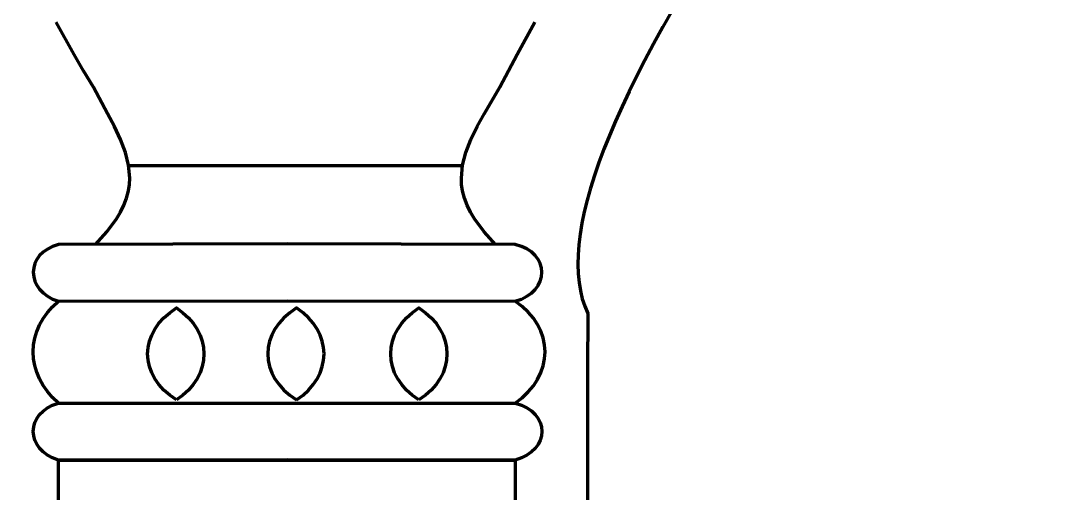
# Model space of a CAD drawing. Header units: millimetres. Extents: x -607 to 1451, y -798 to 283.
# Drawn here: x 371.5 to 386.65, y -662.23 to -655.25 of the extents above; entities that cross this region are included whole.
import ezdxf

# ---------------------------------------------------------------- set-up
doc = ezdxf.new("R2010")
doc.units = ezdxf.units.MM
doc.header["$MEASUREMENT"] = 0
doc.layers.add('layer 1', color=7, linetype='Continuous')

msp = doc.modelspace()

# ---------------------------------------------------------------- linework, layer by layer
at = {"layer": 'layer 1', "color": 242, "lineweight": 100}
msp.add_open_spline([(351.9483, -627.5361), (352.855, -627.7111), (354.0205, -628.4285), (355.4453, -629.6881), (355.4453, -629.6881), (358.411, -629.7307), (360.8318, -630.8068), (362.708, -632.9161), (362.708, -632.9161), (363.9033, -631.6333), (366.6291, -632.261), (370.8855, -634.7991), (370.8855, -634.7991), (373.2627, -634.0767), (375.6297, -635.1888), (377.9869, -638.1346), (377.9869, -638.1346), (379.2325, -637.4193), (380.5593, -637.1325), (381.968, -637.2738), (381.968, -637.2738), (383.305, -637.0509), (384.5959, -637.6786), (385.8415, -639.1567), (385.8415, -639.1567), (386.6541, -640.6716), (386.2237, -642.0527), (384.5504, -643.2993), (384.5504, -643.2993), (382.3628, -647.9976), (381.2686, -650.3469), (381.2686, -650.3469), (381.2686, -650.3469), (380.4079, -650.311), (379.9774, -650.2931), (379.9774, -650.2931), (379.9774, -650.2931), (379.9416, -652.1938), (379.9236, -653.1443), (379.9236, -653.1443), (379.9236, -653.1443), (381.5377, -653.1443), (382.3446, -653.1443), (382.3446, -653.1443), (382.3446, -653.1443), (380.1895, -656.34), (379.3645, -658.4829), (379.87, -659.5733), (379.87, -659.5733), (379.8341, -677.524), (379.8162, -686.4993), (379.8162, -686.4993), (379.8162, -686.4993), (380.8475, -688.1898), (380.8565, -689.7948), (379.8431, -691.3142), (379.8431, -691.3142), (379.3993, -692.269), (379.8745, -693.3898), (381.2688, -694.6767), (381.2688, -694.6767), (380.426, -696.6808), (380.4078, -698.7073), (381.215, -700.7559), (381.215, -700.7559), (380.7611, -705.5632), (378.6986, -708.827), (375.0281, -710.5473), (375.0281, -710.5473), (372.2888, -709.6156), (370.4417, -707.0513), (369.4868, -702.854), (369.4868, -702.854), (357.6152, -702.7464), (351.6793, -702.6928), (351.6793, -702.6928)], degree=3, knots=[0, 0, 0, 0, 0.05, 0.05, 0.05, 0.05, 0.1, 0.1, 0.1, 0.1, 0.15, 0.15, 0.15, 0.15, 0.2, 0.2, 0.2, 0.2, 0.25, 0.25, 0.25, 0.25, 0.3, 0.3, 0.3, 0.3, 0.35, 0.35, 0.35, 0.35, 0.4, 0.4, 0.4, 0.4, 0.45, 0.45, 0.45, 0.45, 0.5, 0.5, 0.5, 0.5, 0.55, 0.55, 0.55, 0.55, 0.6, 0.6, 0.6, 0.6, 0.65, 0.65, 0.65, 0.65, 0.7, 0.7, 0.7, 0.7, 0.75, 0.75, 0.75, 0.75, 0.8, 0.8, 0.8, 0.8, 0.85, 0.85, 0.85, 0.85, 0.9, 0.9, 0.9, 0.9, 1, 1, 1, 1], dxfattribs=at)
at = {"layer": 'layer 1', "lineweight": 100}
for points, knots in [([(372.6093, -658.5547), (372.6093, -658.5547), (372.7775, -658.3708), (372.7775, -658.3708), (372.7775, -658.3708), (372.7775, -658.3708), (372.9203, -658.1764), (372.9203, -658.1764), (372.9203, -658.1764), (372.9203, -658.1764), (372.9792, -658.0759), (372.9792, -658.0759), (372.9792, -658.0759), (372.9792, -658.0759), (373.0284, -657.9737), (373.0284, -657.9737), (373.0284, -657.9737), (373.0284, -657.9737), (373.0667, -657.87), (373.0667, -657.87), (373.0667, -657.87), (373.0667, -657.87), (373.0929, -657.7651), (373.0929, -657.7651), (373.0929, -657.7651), (373.0929, -657.7651), (373.1084, -657.671), (373.1084, -657.671), (373.1084, -657.671), (373.1084, -657.671), (373.1137, -657.5765), (373.1137, -657.5765), (373.1137, -657.5765), (373.1137, -657.5765), (373.097, -657.3867), (373.097, -657.3867), (373.097, -657.3867), (373.097, -657.3867), (373.0494, -657.1957), (373.0494, -657.1957), (373.0494, -657.1957), (373.0494, -657.1957), (372.9774, -657.004), (372.9774, -657.004), (372.9774, -657.004), (372.9774, -657.004), (372.8877, -656.8118), (372.8877, -656.8118), (372.8877, -656.8118), (372.8877, -656.8118), (372.7866, -656.6193), (372.7866, -656.6193), (372.7866, -656.6193), (372.7866, -656.6193), (372.577, -656.235), (372.577, -656.235), (372.577, -656.235), (372.577, -656.235), (372.431, -655.9939), (372.431, -655.9939), (372.431, -655.9939), (372.431, -655.9939), (372.2958, -655.7524), (372.2958, -655.7524), (372.2958, -655.7524), (372.2958, -655.7524), (372.029, -655.2725), (372.029, -655.2725)], [0, 0, 0, 0, 0.0555556, 0.0555556, 0.0555556, 0.0555556, 0.1111111, 0.1111111, 0.1111111, 0.1111111, 0.1666667, 0.1666667, 0.1666667, 0.1666667, 0.2222222, 0.2222222, 0.2222222, 0.2222222, 0.2777778, 0.2777778, 0.2777778, 0.2777778, 0.3333333, 0.3333333, 0.3333333, 0.3333333, 0.3888889, 0.3888889, 0.3888889, 0.3888889, 0.4444444, 0.4444444, 0.4444444, 0.4444444, 0.5, 0.5, 0.5, 0.5, 0.5555556, 0.5555556, 0.5555556, 0.5555556, 0.6111111, 0.6111111, 0.6111111, 0.6111111, 0.6666667, 0.6666667, 0.6666667, 0.6666667, 0.7222222, 0.7222222, 0.7222222, 0.7222222, 0.7777778, 0.7777778, 0.7777778, 0.7777778, 0.8333333, 0.8333333, 0.8333333, 0.8333333, 0.8888889, 0.8888889, 0.8888889, 0.8888889, 1, 1, 1, 1]), ([(378.5091, -658.5547), (378.5091, -658.5547), (378.3433, -658.3708), (378.3433, -658.3708), (378.3433, -658.3708), (378.3433, -658.3708), (378.2013, -658.1764), (378.2013, -658.1764), (378.2013, -658.1764), (378.2013, -658.1764), (378.1421, -658.0759), (378.1421, -658.0759), (378.1421, -658.0759), (378.1421, -658.0759), (378.0923, -657.9737), (378.0923, -657.9737), (378.0923, -657.9737), (378.0923, -657.9737), (378.0531, -657.87), (378.0531, -657.87), (378.0531, -657.87), (378.0531, -657.87), (378.0254, -657.7651), (378.0254, -657.7651), (378.0254, -657.7651), (378.0254, -657.7651), (378.0108, -657.671), (378.0108, -657.671), (378.0108, -657.671), (378.0108, -657.671), (378.0061, -657.5765), (378.0061, -657.5765), (378.0061, -657.5765), (378.0061, -657.5765), (378.0244, -657.3867), (378.0244, -657.3867), (378.0244, -657.3867), (378.0244, -657.3867), (378.0737, -657.1957), (378.0737, -657.1957), (378.0737, -657.1957), (378.0737, -657.1957), (378.1482, -657.004), (378.1482, -657.004), (378.1482, -657.004), (378.1482, -657.004), (378.2416, -656.8118), (378.2416, -656.8118), (378.2416, -656.8118), (378.2416, -656.8118), (378.3477, -656.6193), (378.3477, -656.6193), (378.3477, -656.6193), (378.3477, -656.6193), (378.5735, -656.235), (378.5735, -656.235), (378.5735, -656.235), (378.5735, -656.235), (378.8299, -655.7524), (378.8299, -655.7524), (378.8299, -655.7524), (378.8299, -655.7524), (379.0894, -655.2725), (379.0894, -655.2725)], [0, 0, 0, 0, 0.0588235, 0.0588235, 0.0588235, 0.0588235, 0.1176471, 0.1176471, 0.1176471, 0.1176471, 0.1764706, 0.1764706, 0.1764706, 0.1764706, 0.2352941, 0.2352941, 0.2352941, 0.2352941, 0.2941176, 0.2941176, 0.2941176, 0.2941176, 0.3529412, 0.3529412, 0.3529412, 0.3529412, 0.4117647, 0.4117647, 0.4117647, 0.4117647, 0.4705882, 0.4705882, 0.4705882, 0.4705882, 0.5294118, 0.5294118, 0.5294118, 0.5294118, 0.5882353, 0.5882353, 0.5882353, 0.5882353, 0.6470588, 0.6470588, 0.6470588, 0.6470588, 0.7058824, 0.7058824, 0.7058824, 0.7058824, 0.7647059, 0.7647059, 0.7647059, 0.7647059, 0.8235294, 0.8235294, 0.8235294, 0.8235294, 0.8823529, 0.8823529, 0.8823529, 0.8823529, 1, 1, 1, 1]), ([(378.0256, -657.3948), (378.0256, -657.3948), (375.5753, -657.3949), (375.5753, -657.3949), (375.5753, -657.3949), (375.5753, -657.3949), (373.0929, -657.3949), (373.0929, -657.3949)], [0, 0, 0, 0, 0.3333333, 0.3333333, 0.3333333, 0.3333333, 1, 1, 1, 1]), ([(372.0612, -659.3938), (372.0612, -659.3938), (375.4373, -659.385), (375.4373, -659.385), (375.4373, -659.385), (375.4373, -659.385), (378.7992, -659.3939), (378.7992, -659.3939), (378.7992, -659.3939), (378.7992, -659.3939), (378.8918, -659.3614), (378.8918, -659.3614), (378.8918, -659.3614), (378.8918, -659.3614), (378.972, -659.3205), (378.972, -659.3205), (378.972, -659.3205), (378.972, -659.3205), (379.0399, -659.2723), (379.0399, -659.2723), (379.0399, -659.2723), (379.0399, -659.2723), (379.0953, -659.2181), (379.0953, -659.2181), (379.0953, -659.2181), (379.0953, -659.2181), (379.1386, -659.1591), (379.1386, -659.1591), (379.1386, -659.1591), (379.1386, -659.1591), (379.1694, -659.0966), (379.1694, -659.0966), (379.1694, -659.0966), (379.1694, -659.0966), (379.1879, -659.0319), (379.1879, -659.0319), (379.1879, -659.0319), (379.1879, -659.0319), (379.1941, -658.9661), (379.1941, -658.9661), (379.1941, -658.9661), (379.1941, -658.9661), (379.1879, -658.9006), (379.1879, -658.9006), (379.1879, -658.9006), (379.1879, -658.9006), (379.1694, -658.8366), (379.1694, -658.8366), (379.1694, -658.8366), (379.1694, -658.8366), (379.1386, -658.7754), (379.1386, -658.7754), (379.1386, -658.7754), (379.1386, -658.7754), (379.0953, -658.7182), (379.0953, -658.7182), (379.0953, -658.7182), (379.0953, -658.7182), (379.0399, -658.6663), (379.0399, -658.6663), (379.0399, -658.6663), (379.0399, -658.6663), (378.972, -658.6209), (378.972, -658.6209), (378.972, -658.6209), (378.972, -658.6209), (378.8918, -658.5833), (378.8918, -658.5833), (378.8918, -658.5833), (378.8918, -658.5833), (378.7992, -658.5547), (378.7992, -658.5547), (378.7992, -658.5547), (378.7992, -658.5547), (375.4373, -658.5471), (375.4373, -658.5471), (375.4373, -658.5471), (375.4373, -658.5471), (372.0612, -658.5547), (372.0612, -658.5547), (372.0612, -658.5547), (372.0612, -658.5547), (371.9744, -658.5844), (371.9744, -658.5844), (371.9744, -658.5844), (371.9744, -658.5844), (371.8991, -658.6226), (371.8991, -658.6226), (371.8991, -658.6226), (371.8991, -658.6226), (371.8354, -658.6684), (371.8354, -658.6684), (371.8354, -658.6684), (371.8354, -658.6684), (371.7832, -658.7202), (371.7832, -658.7202), (371.7832, -658.7202), (371.7832, -658.7202), (371.7428, -658.7771), (371.7428, -658.7771), (371.7428, -658.7771), (371.7428, -658.7771), (371.7137, -658.8379), (371.7137, -658.8379), (371.7137, -658.8379), (371.7137, -658.8379), (371.6964, -658.9013), (371.6964, -658.9013), (371.6964, -658.9013), (371.6964, -658.9013), (371.6906, -658.9661), (371.6906, -658.9661), (371.6906, -658.9661), (371.6906, -658.9661), (371.6964, -659.0312), (371.6964, -659.0312), (371.6964, -659.0312), (371.6964, -659.0312), (371.7137, -659.0953), (371.7137, -659.0953), (371.7137, -659.0953), (371.7137, -659.0953), (371.7428, -659.1574), (371.7428, -659.1574), (371.7428, -659.1574), (371.7428, -659.1574), (371.7832, -659.2161), (371.7832, -659.2161), (371.7832, -659.2161), (371.7832, -659.2161), (371.8354, -659.2703), (371.8354, -659.2703), (371.8354, -659.2703), (371.8354, -659.2703), (371.8991, -659.3187), (371.8991, -659.3187), (371.8991, -659.3187), (371.8991, -659.3187), (371.9744, -659.3604), (371.9744, -659.3604), (371.9744, -659.3604), (371.9744, -659.3604), (372.0612, -659.3939), (372.0612, -659.3939)], [0, 0, 0, 0, 0.027027, 0.027027, 0.027027, 0.027027, 0.0540541, 0.0540541, 0.0540541, 0.0540541, 0.0810811, 0.0810811, 0.0810811, 0.0810811, 0.1081081, 0.1081081, 0.1081081, 0.1081081, 0.1351351, 0.1351351, 0.1351351, 0.1351351, 0.1621622, 0.1621622, 0.1621622, 0.1621622, 0.1891892, 0.1891892, 0.1891892, 0.1891892, 0.2162162, 0.2162162, 0.2162162, 0.2162162, 0.2432432, 0.2432432, 0.2432432, 0.2432432, 0.2702703, 0.2702703, 0.2702703, 0.2702703, 0.2972973, 0.2972973, 0.2972973, 0.2972973, 0.3243243, 0.3243243, 0.3243243, 0.3243243, 0.3513514, 0.3513514, 0.3513514, 0.3513514, 0.3783784, 0.3783784, 0.3783784, 0.3783784, 0.4054054, 0.4054054, 0.4054054, 0.4054054, 0.4324324, 0.4324324, 0.4324324, 0.4324324, 0.4594595, 0.4594595, 0.4594595, 0.4594595, 0.4864865, 0.4864865, 0.4864865, 0.4864865, 0.5135135, 0.5135135, 0.5135135, 0.5135135, 0.5405405, 0.5405405, 0.5405405, 0.5405405, 0.5675676, 0.5675676, 0.5675676, 0.5675676, 0.5945946, 0.5945946, 0.5945946, 0.5945946, 0.6216216, 0.6216216, 0.6216216, 0.6216216, 0.6486486, 0.6486486, 0.6486486, 0.6486486, 0.6756757, 0.6756757, 0.6756757, 0.6756757, 0.7027027, 0.7027027, 0.7027027, 0.7027027, 0.7297297, 0.7297297, 0.7297297, 0.7297297, 0.7567568, 0.7567568, 0.7567568, 0.7567568, 0.7837838, 0.7837838, 0.7837838, 0.7837838, 0.8108108, 0.8108108, 0.8108108, 0.8108108, 0.8378378, 0.8378378, 0.8378378, 0.8378378, 0.8648649, 0.8648649, 0.8648649, 0.8648649, 0.8918919, 0.8918919, 0.8918919, 0.8918919, 0.9189189, 0.9189189, 0.9189189, 0.9189189, 0.9459459, 0.9459459, 0.9459459, 0.9459459, 1, 1, 1, 1]), ([(372.0612, -660.8993), (372.0612, -660.8993), (371.9742, -660.8155), (371.9742, -660.8155), (371.9742, -660.8155), (371.9742, -660.8155), (371.8988, -660.7271), (371.8988, -660.7271), (371.8988, -660.7271), (371.8988, -660.7271), (371.835, -660.635), (371.835, -660.635), (371.835, -660.635), (371.835, -660.635), (371.7828, -660.5397), (371.7828, -660.5397), (371.7828, -660.5397), (371.7828, -660.5397), (371.7422, -660.4418), (371.7422, -660.4418), (371.7422, -660.4418), (371.7422, -660.4418), (371.7132, -660.3423), (371.7132, -660.3423), (371.7132, -660.3423), (371.7132, -660.3423), (371.6958, -660.2415), (371.6958, -660.2415), (371.6958, -660.2415), (371.6958, -660.2415), (371.69, -660.1403), (371.69, -660.1403), (371.69, -660.1403), (371.69, -660.1403), (371.6958, -660.0392), (371.6958, -660.0392), (371.6958, -660.0392), (371.6958, -660.0392), (371.7132, -659.939), (371.7132, -659.939), (371.7132, -659.939), (371.7132, -659.939), (371.7422, -659.8404), (371.7422, -659.8404), (371.7422, -659.8404), (371.7422, -659.8404), (371.7828, -659.7439), (371.7828, -659.7439), (371.7828, -659.7439), (371.7828, -659.7439), (371.835, -659.6504), (371.835, -659.6504), (371.835, -659.6504), (371.835, -659.6504), (371.8988, -659.5604), (371.8988, -659.5604), (371.8988, -659.5604), (371.8988, -659.5604), (371.9742, -659.4747), (371.9742, -659.4747), (371.9742, -659.4747), (371.9742, -659.4747), (372.0612, -659.3939), (372.0612, -659.3939)], [0, 0, 0, 0, 0.0588235, 0.0588235, 0.0588235, 0.0588235, 0.1176471, 0.1176471, 0.1176471, 0.1176471, 0.1764706, 0.1764706, 0.1764706, 0.1764706, 0.2352941, 0.2352941, 0.2352941, 0.2352941, 0.2941176, 0.2941176, 0.2941176, 0.2941176, 0.3529412, 0.3529412, 0.3529412, 0.3529412, 0.4117647, 0.4117647, 0.4117647, 0.4117647, 0.4705882, 0.4705882, 0.4705882, 0.4705882, 0.5294118, 0.5294118, 0.5294118, 0.5294118, 0.5882353, 0.5882353, 0.5882353, 0.5882353, 0.6470588, 0.6470588, 0.6470588, 0.6470588, 0.7058824, 0.7058824, 0.7058824, 0.7058824, 0.7647059, 0.7647059, 0.7647059, 0.7647059, 0.8235294, 0.8235294, 0.8235294, 0.8235294, 0.8823529, 0.8823529, 0.8823529, 0.8823529, 1, 1, 1, 1]), ([(378.7994, -660.8993), (378.7994, -660.8993), (378.9031, -660.8192), (378.9031, -660.8192), (378.9031, -660.8192), (378.9031, -660.8192), (378.993, -660.7331), (378.993, -660.7331), (378.993, -660.7331), (378.993, -660.7331), (379.0691, -660.6419), (379.0691, -660.6419), (379.0691, -660.6419), (379.0691, -660.6419), (379.1313, -660.5465), (379.1313, -660.5465), (379.1313, -660.5465), (379.1313, -660.5465), (379.1797, -660.4478), (379.1797, -660.4478), (379.1797, -660.4478), (379.1797, -660.4478), (379.2145, -660.3465), (379.2145, -660.3465), (379.2145, -660.3465), (379.2145, -660.3465), (379.2351, -660.2437), (379.2351, -660.2437), (379.2351, -660.2437), (379.2351, -660.2437), (379.2421, -660.1403), (379.2421, -660.1403), (379.2421, -660.1403), (379.2421, -660.1403), (379.2351, -660.0369), (379.2351, -660.0369), (379.2351, -660.0369), (379.2351, -660.0369), (379.2145, -659.9346), (379.2145, -659.9346), (379.2145, -659.9346), (379.2145, -659.9346), (379.1797, -659.8345), (379.1797, -659.8345), (379.1797, -659.8345), (379.1797, -659.8345), (379.1313, -659.7371), (379.1313, -659.7371), (379.1313, -659.7371), (379.1313, -659.7371), (379.0691, -659.6435), (379.0691, -659.6435), (379.0691, -659.6435), (379.0691, -659.6435), (378.993, -659.5544), (378.993, -659.5544), (378.993, -659.5544), (378.993, -659.5544), (378.9031, -659.4709), (378.9031, -659.4709), (378.9031, -659.4709), (378.9031, -659.4709), (378.7992, -659.3939), (378.7992, -659.3939)], [0, 0, 0, 0, 0.0588235, 0.0588235, 0.0588235, 0.0588235, 0.1176471, 0.1176471, 0.1176471, 0.1176471, 0.1764706, 0.1764706, 0.1764706, 0.1764706, 0.2352941, 0.2352941, 0.2352941, 0.2352941, 0.2941176, 0.2941176, 0.2941176, 0.2941176, 0.3529412, 0.3529412, 0.3529412, 0.3529412, 0.4117647, 0.4117647, 0.4117647, 0.4117647, 0.4705882, 0.4705882, 0.4705882, 0.4705882, 0.5294118, 0.5294118, 0.5294118, 0.5294118, 0.5882353, 0.5882353, 0.5882353, 0.5882353, 0.6470588, 0.6470588, 0.6470588, 0.6470588, 0.7058824, 0.7058824, 0.7058824, 0.7058824, 0.7647059, 0.7647059, 0.7647059, 0.7647059, 0.8235294, 0.8235294, 0.8235294, 0.8235294, 0.8823529, 0.8823529, 0.8823529, 0.8823529, 1, 1, 1, 1]), ([(373.8021, -660.8499), (373.8021, -660.8499), (373.8974, -660.78), (373.8974, -660.78), (373.8974, -660.78), (373.8974, -660.78), (373.9799, -660.704), (373.9799, -660.704), (373.9799, -660.704), (373.9799, -660.704), (374.0497, -660.6229), (374.0497, -660.6229), (374.0497, -660.6229), (374.0497, -660.6229), (374.1068, -660.5375), (374.1068, -660.5375), (374.1068, -660.5375), (374.1068, -660.5375), (374.1513, -660.4487), (374.1513, -660.4487), (374.1513, -660.4487), (374.1513, -660.4487), (374.183, -660.3574), (374.183, -660.3574), (374.183, -660.3574), (374.183, -660.3574), (374.2021, -660.2644), (374.2021, -660.2644), (374.2021, -660.2644), (374.2021, -660.2644), (374.2084, -660.1705), (374.2084, -660.1705), (374.2084, -660.1705), (374.2084, -660.1705), (374.2021, -660.0767), (374.2021, -660.0767), (374.2021, -660.0767), (374.2021, -660.0767), (374.183, -659.9837), (374.183, -659.9837), (374.183, -659.9837), (374.183, -659.9837), (374.1513, -659.8925), (374.1513, -659.8925), (374.1513, -659.8925), (374.1513, -659.8925), (374.1068, -659.8039), (374.1068, -659.8039), (374.1068, -659.8039), (374.1068, -659.8039), (374.0497, -659.7187), (374.0497, -659.7187), (374.0497, -659.7187), (374.0497, -659.7187), (373.9799, -659.6379), (373.9799, -659.6379), (373.9799, -659.6379), (373.9799, -659.6379), (373.8974, -659.5622), (373.8974, -659.5622), (373.8974, -659.5622), (373.8974, -659.5622), (373.8021, -659.4926), (373.8021, -659.4926), (373.8021, -659.4926), (373.8021, -659.4926), (373.7027, -659.5622), (373.7027, -659.5622), (373.7027, -659.5622), (373.7027, -659.5622), (373.6165, -659.6379), (373.6165, -659.6379), (373.6165, -659.6379), (373.6165, -659.6379), (373.5437, -659.7187), (373.5437, -659.7187), (373.5437, -659.7187), (373.5437, -659.7187), (373.4839, -659.8039), (373.4839, -659.8039), (373.4839, -659.8039), (373.4839, -659.8039), (373.4375, -659.8925), (373.4375, -659.8925), (373.4375, -659.8925), (373.4375, -659.8925), (373.4044, -659.9837), (373.4044, -659.9837), (373.4044, -659.9837), (373.4044, -659.9837), (373.3846, -660.0767), (373.3846, -660.0767), (373.3846, -660.0767), (373.3846, -660.0767), (373.3778, -660.1705), (373.3778, -660.1705), (373.3778, -660.1705), (373.3778, -660.1705), (373.3846, -660.2644), (373.3846, -660.2644), (373.3846, -660.2644), (373.3846, -660.2644), (373.4044, -660.3574), (373.4044, -660.3574), (373.4044, -660.3574), (373.4044, -660.3574), (373.4375, -660.4487), (373.4375, -660.4487), (373.4375, -660.4487), (373.4375, -660.4487), (373.4839, -660.5375), (373.4839, -660.5375), (373.4839, -660.5375), (373.4839, -660.5375), (373.5437, -660.6229), (373.5437, -660.6229), (373.5437, -660.6229), (373.5437, -660.6229), (373.6165, -660.704), (373.6165, -660.704), (373.6165, -660.704), (373.6165, -660.704), (373.7027, -660.78), (373.7027, -660.78), (373.7027, -660.78), (373.7027, -660.78), (373.8021, -660.8499), (373.8021, -660.8499)], [0, 0, 0, 0, 0.030303, 0.030303, 0.030303, 0.030303, 0.0606061, 0.0606061, 0.0606061, 0.0606061, 0.0909091, 0.0909091, 0.0909091, 0.0909091, 0.1212121, 0.1212121, 0.1212121, 0.1212121, 0.1515152, 0.1515152, 0.1515152, 0.1515152, 0.1818182, 0.1818182, 0.1818182, 0.1818182, 0.2121212, 0.2121212, 0.2121212, 0.2121212, 0.2424242, 0.2424242, 0.2424242, 0.2424242, 0.2727273, 0.2727273, 0.2727273, 0.2727273, 0.3030303, 0.3030303, 0.3030303, 0.3030303, 0.3333333, 0.3333333, 0.3333333, 0.3333333, 0.3636364, 0.3636364, 0.3636364, 0.3636364, 0.3939394, 0.3939394, 0.3939394, 0.3939394, 0.4242424, 0.4242424, 0.4242424, 0.4242424, 0.4545455, 0.4545455, 0.4545455, 0.4545455, 0.4848485, 0.4848485, 0.4848485, 0.4848485, 0.5151515, 0.5151515, 0.5151515, 0.5151515, 0.5454545, 0.5454545, 0.5454545, 0.5454545, 0.5757576, 0.5757576, 0.5757576, 0.5757576, 0.6060606, 0.6060606, 0.6060606, 0.6060606, 0.6363636, 0.6363636, 0.6363636, 0.6363636, 0.6666667, 0.6666667, 0.6666667, 0.6666667, 0.6969697, 0.6969697, 0.6969697, 0.6969697, 0.7272727, 0.7272727, 0.7272727, 0.7272727, 0.7575758, 0.7575758, 0.7575758, 0.7575758, 0.7878788, 0.7878788, 0.7878788, 0.7878788, 0.8181818, 0.8181818, 0.8181818, 0.8181818, 0.8484848, 0.8484848, 0.8484848, 0.8484848, 0.8787879, 0.8787879, 0.8787879, 0.8787879, 0.9090909, 0.9090909, 0.9090909, 0.9090909, 0.9393939, 0.9393939, 0.9393939, 0.9393939, 1, 1, 1, 1]), ([(375.5754, -660.8499), (375.5754, -660.8499), (375.6702, -660.78), (375.6702, -660.78), (375.6702, -660.78), (375.6702, -660.78), (375.7523, -660.704), (375.7523, -660.704), (375.7523, -660.704), (375.7523, -660.704), (375.822, -660.6229), (375.822, -660.6229), (375.822, -660.6229), (375.822, -660.6229), (375.8789, -660.5375), (375.8789, -660.5375), (375.8789, -660.5375), (375.8789, -660.5375), (375.9231, -660.4487), (375.9231, -660.4487), (375.9231, -660.4487), (375.9231, -660.4487), (375.9549, -660.3574), (375.9549, -660.3574), (375.9549, -660.3574), (375.9549, -660.3574), (375.9738, -660.2644), (375.9738, -660.2644), (375.9738, -660.2644), (375.9738, -660.2644), (375.9801, -660.1705), (375.9801, -660.1705), (375.9801, -660.1705), (375.9801, -660.1705), (375.9738, -660.0767), (375.9738, -660.0767), (375.9738, -660.0767), (375.9738, -660.0767), (375.9549, -659.9837), (375.9549, -659.9837), (375.9549, -659.9837), (375.9549, -659.9837), (375.9231, -659.8925), (375.9231, -659.8925), (375.9231, -659.8925), (375.9231, -659.8925), (375.8789, -659.8039), (375.8789, -659.8039), (375.8789, -659.8039), (375.8789, -659.8039), (375.822, -659.7187), (375.822, -659.7187), (375.822, -659.7187), (375.822, -659.7187), (375.7523, -659.6379), (375.7523, -659.6379), (375.7523, -659.6379), (375.7523, -659.6379), (375.6702, -659.5622), (375.6702, -659.5622), (375.6702, -659.5622), (375.6702, -659.5622), (375.5753, -659.4926), (375.5753, -659.4926), (375.5753, -659.4926), (375.5753, -659.4926), (375.4755, -659.5622), (375.4755, -659.5622), (375.4755, -659.5622), (375.4755, -659.5622), (375.389, -659.6379), (375.389, -659.6379), (375.389, -659.6379), (375.389, -659.6379), (375.3159, -659.7187), (375.3159, -659.7187), (375.3159, -659.7187), (375.3159, -659.7187), (375.256, -659.8039), (375.256, -659.8039), (375.256, -659.8039), (375.256, -659.8039), (375.2094, -659.8925), (375.2094, -659.8925), (375.2094, -659.8925), (375.2094, -659.8925), (375.1762, -659.9837), (375.1762, -659.9837), (375.1762, -659.9837), (375.1762, -659.9837), (375.1562, -660.0767), (375.1562, -660.0767), (375.1562, -660.0767), (375.1562, -660.0767), (375.1495, -660.1705), (375.1495, -660.1705), (375.1495, -660.1705), (375.1495, -660.1705), (375.1562, -660.2644), (375.1562, -660.2644), (375.1562, -660.2644), (375.1562, -660.2644), (375.1762, -660.3574), (375.1762, -660.3574), (375.1762, -660.3574), (375.1762, -660.3574), (375.2094, -660.4487), (375.2094, -660.4487), (375.2094, -660.4487), (375.2094, -660.4487), (375.256, -660.5375), (375.256, -660.5375), (375.256, -660.5375), (375.256, -660.5375), (375.3159, -660.6229), (375.3159, -660.6229), (375.3159, -660.6229), (375.3159, -660.6229), (375.389, -660.704), (375.389, -660.704), (375.389, -660.704), (375.389, -660.704), (375.4755, -660.78), (375.4755, -660.78), (375.4755, -660.78), (375.4755, -660.78), (375.5753, -660.8499), (375.5753, -660.8499)], [0, 0, 0, 0, 0.030303, 0.030303, 0.030303, 0.030303, 0.0606061, 0.0606061, 0.0606061, 0.0606061, 0.0909091, 0.0909091, 0.0909091, 0.0909091, 0.1212121, 0.1212121, 0.1212121, 0.1212121, 0.1515152, 0.1515152, 0.1515152, 0.1515152, 0.1818182, 0.1818182, 0.1818182, 0.1818182, 0.2121212, 0.2121212, 0.2121212, 0.2121212, 0.2424242, 0.2424242, 0.2424242, 0.2424242, 0.2727273, 0.2727273, 0.2727273, 0.2727273, 0.3030303, 0.3030303, 0.3030303, 0.3030303, 0.3333333, 0.3333333, 0.3333333, 0.3333333, 0.3636364, 0.3636364, 0.3636364, 0.3636364, 0.3939394, 0.3939394, 0.3939394, 0.3939394, 0.4242424, 0.4242424, 0.4242424, 0.4242424, 0.4545455, 0.4545455, 0.4545455, 0.4545455, 0.4848485, 0.4848485, 0.4848485, 0.4848485, 0.5151515, 0.5151515, 0.5151515, 0.5151515, 0.5454545, 0.5454545, 0.5454545, 0.5454545, 0.5757576, 0.5757576, 0.5757576, 0.5757576, 0.6060606, 0.6060606, 0.6060606, 0.6060606, 0.6363636, 0.6363636, 0.6363636, 0.6363636, 0.6666667, 0.6666667, 0.6666667, 0.6666667, 0.6969697, 0.6969697, 0.6969697, 0.6969697, 0.7272727, 0.7272727, 0.7272727, 0.7272727, 0.7575758, 0.7575758, 0.7575758, 0.7575758, 0.7878788, 0.7878788, 0.7878788, 0.7878788, 0.8181818, 0.8181818, 0.8181818, 0.8181818, 0.8484848, 0.8484848, 0.8484848, 0.8484848, 0.8787879, 0.8787879, 0.8787879, 0.8787879, 0.9090909, 0.9090909, 0.9090909, 0.9090909, 0.9393939, 0.9393939, 0.9393939, 0.9393939, 1, 1, 1, 1]), ([(377.3807, -660.8499), (377.3807, -660.8499), (377.4777, -660.78), (377.4777, -660.78), (377.4777, -660.78), (377.4777, -660.78), (377.5617, -660.704), (377.5617, -660.704), (377.5617, -660.704), (377.5617, -660.704), (377.6327, -660.6229), (377.6327, -660.6229), (377.6327, -660.6229), (377.6327, -660.6229), (377.6909, -660.5375), (377.6909, -660.5375), (377.6909, -660.5375), (377.6909, -660.5375), (377.7361, -660.4487), (377.7361, -660.4487), (377.7361, -660.4487), (377.7361, -660.4487), (377.7685, -660.3574), (377.7685, -660.3574), (377.7685, -660.3574), (377.7685, -660.3574), (377.7878, -660.2644), (377.7878, -660.2644), (377.7878, -660.2644), (377.7878, -660.2644), (377.7942, -660.1705), (377.7942, -660.1705), (377.7942, -660.1705), (377.7942, -660.1705), (377.7878, -660.0767), (377.7878, -660.0767), (377.7878, -660.0767), (377.7878, -660.0767), (377.7685, -659.9837), (377.7685, -659.9837), (377.7685, -659.9837), (377.7685, -659.9837), (377.7361, -659.8925), (377.7361, -659.8925), (377.7361, -659.8925), (377.7361, -659.8925), (377.6909, -659.8039), (377.6909, -659.8039), (377.6909, -659.8039), (377.6909, -659.8039), (377.6327, -659.7187), (377.6327, -659.7187), (377.6327, -659.7187), (377.6327, -659.7187), (377.5617, -659.6379), (377.5617, -659.6379), (377.5617, -659.6379), (377.5617, -659.6379), (377.4777, -659.5622), (377.4777, -659.5622), (377.4777, -659.5622), (377.4777, -659.5622), (377.3807, -659.4926), (377.3807, -659.4926), (377.3807, -659.4926), (377.3807, -659.4926), (377.2829, -659.5622), (377.2829, -659.5622), (377.2829, -659.5622), (377.2829, -659.5622), (377.1983, -659.6379), (377.1983, -659.6379), (377.1983, -659.6379), (377.1983, -659.6379), (377.1266, -659.7187), (377.1266, -659.7187), (377.1266, -659.7187), (377.1266, -659.7187), (377.068, -659.8039), (377.068, -659.8039), (377.068, -659.8039), (377.068, -659.8039), (377.0223, -659.8925), (377.0223, -659.8925), (377.0223, -659.8925), (377.0223, -659.8925), (376.9898, -659.9837), (376.9898, -659.9837), (376.9898, -659.9837), (376.9898, -659.9837), (376.9702, -660.0767), (376.9702, -660.0767), (376.9702, -660.0767), (376.9702, -660.0767), (376.9637, -660.1705), (376.9637, -660.1705), (376.9637, -660.1705), (376.9637, -660.1705), (376.9702, -660.2644), (376.9702, -660.2644), (376.9702, -660.2644), (376.9702, -660.2644), (376.9898, -660.3574), (376.9898, -660.3574), (376.9898, -660.3574), (376.9898, -660.3574), (377.0223, -660.4487), (377.0223, -660.4487), (377.0223, -660.4487), (377.0223, -660.4487), (377.068, -660.5375), (377.068, -660.5375), (377.068, -660.5375), (377.068, -660.5375), (377.1266, -660.6229), (377.1266, -660.6229), (377.1266, -660.6229), (377.1266, -660.6229), (377.1983, -660.704), (377.1983, -660.704), (377.1983, -660.704), (377.1983, -660.704), (377.2829, -660.78), (377.2829, -660.78), (377.2829, -660.78), (377.2829, -660.78), (377.3807, -660.8499), (377.3807, -660.8499)], [0, 0, 0, 0, 0.030303, 0.030303, 0.030303, 0.030303, 0.0606061, 0.0606061, 0.0606061, 0.0606061, 0.0909091, 0.0909091, 0.0909091, 0.0909091, 0.1212121, 0.1212121, 0.1212121, 0.1212121, 0.1515152, 0.1515152, 0.1515152, 0.1515152, 0.1818182, 0.1818182, 0.1818182, 0.1818182, 0.2121212, 0.2121212, 0.2121212, 0.2121212, 0.2424242, 0.2424242, 0.2424242, 0.2424242, 0.2727273, 0.2727273, 0.2727273, 0.2727273, 0.3030303, 0.3030303, 0.3030303, 0.3030303, 0.3333333, 0.3333333, 0.3333333, 0.3333333, 0.3636364, 0.3636364, 0.3636364, 0.3636364, 0.3939394, 0.3939394, 0.3939394, 0.3939394, 0.4242424, 0.4242424, 0.4242424, 0.4242424, 0.4545455, 0.4545455, 0.4545455, 0.4545455, 0.4848485, 0.4848485, 0.4848485, 0.4848485, 0.5151515, 0.5151515, 0.5151515, 0.5151515, 0.5454545, 0.5454545, 0.5454545, 0.5454545, 0.5757576, 0.5757576, 0.5757576, 0.5757576, 0.6060606, 0.6060606, 0.6060606, 0.6060606, 0.6363636, 0.6363636, 0.6363636, 0.6363636, 0.6666667, 0.6666667, 0.6666667, 0.6666667, 0.6969697, 0.6969697, 0.6969697, 0.6969697, 0.7272727, 0.7272727, 0.7272727, 0.7272727, 0.7575758, 0.7575758, 0.7575758, 0.7575758, 0.7878788, 0.7878788, 0.7878788, 0.7878788, 0.8181818, 0.8181818, 0.8181818, 0.8181818, 0.8484848, 0.8484848, 0.8484848, 0.8484848, 0.8787879, 0.8787879, 0.8787879, 0.8787879, 0.9090909, 0.9090909, 0.9090909, 0.9090909, 0.9393939, 0.9393939, 0.9393939, 0.9393939, 1, 1, 1, 1]), ([(372.0612, -661.7384), (372.0612, -661.7384), (375.4373, -661.7333), (375.4373, -661.7333), (375.4373, -661.7333), (375.4373, -661.7333), (378.7992, -661.7384), (378.7992, -661.7384), (378.7992, -661.7384), (378.7992, -661.7384), (378.8918, -661.7069), (378.8918, -661.7069), (378.8918, -661.7069), (378.8918, -661.7069), (378.972, -661.6667), (378.972, -661.6667), (378.972, -661.6667), (378.972, -661.6667), (379.0399, -661.6191), (379.0399, -661.6191), (379.0399, -661.6191), (379.0399, -661.6191), (379.0953, -661.5654), (379.0953, -661.5654), (379.0953, -661.5654), (379.0953, -661.5654), (379.1386, -661.5068), (379.1386, -661.5068), (379.1386, -661.5068), (379.1386, -661.5068), (379.1694, -661.4446), (379.1694, -661.4446), (379.1694, -661.4446), (379.1694, -661.4446), (379.1879, -661.38), (379.1879, -661.38), (379.1879, -661.38), (379.1879, -661.38), (379.1941, -661.3144), (379.1941, -661.3144), (379.1941, -661.3144), (379.1941, -661.3144), (379.1879, -661.2488), (379.1879, -661.2488), (379.1879, -661.2488), (379.1879, -661.2488), (379.1694, -661.1846), (379.1694, -661.1846), (379.1694, -661.1846), (379.1694, -661.1846), (379.1386, -661.1231), (379.1386, -661.1231), (379.1386, -661.1231), (379.1386, -661.1231), (379.0953, -661.0655), (379.0953, -661.0655), (379.0953, -661.0655), (379.0953, -661.0655), (379.0399, -661.013), (379.0399, -661.013), (379.0399, -661.013), (379.0399, -661.013), (378.972, -660.9671), (378.972, -660.9671), (378.972, -660.9671), (378.972, -660.9671), (378.8918, -660.9287), (378.8918, -660.9287), (378.8918, -660.9287), (378.8918, -660.9287), (378.7992, -660.8993), (378.7992, -660.8993), (378.7992, -660.8993), (378.7992, -660.8993), (372.0612, -660.8993), (372.0612, -660.8993), (372.0612, -660.8993), (372.0612, -660.8993), (371.9744, -660.9298), (371.9744, -660.9298), (371.9744, -660.9298), (371.9744, -660.9298), (371.8991, -660.9689), (371.8991, -660.9689), (371.8991, -660.9689), (371.8991, -660.9689), (371.8354, -661.0152), (371.8354, -661.0152), (371.8354, -661.0152), (371.8354, -661.0152), (371.7832, -661.0676), (371.7832, -661.0676), (371.7832, -661.0676), (371.7832, -661.0676), (371.7428, -661.1249), (371.7428, -661.1249), (371.7428, -661.1249), (371.7428, -661.1249), (371.7137, -661.1859), (371.7137, -661.1859), (371.7137, -661.1859), (371.7137, -661.1859), (371.6964, -661.2494), (371.6964, -661.2494), (371.6964, -661.2494), (371.6964, -661.2494), (371.6906, -661.3144), (371.6906, -661.3144), (371.6906, -661.3144), (371.6906, -661.3144), (371.6964, -661.3794), (371.6964, -661.3794), (371.6964, -661.3794), (371.6964, -661.3794), (371.7137, -661.4433), (371.7137, -661.4433), (371.7137, -661.4433), (371.7137, -661.4433), (371.7428, -661.505), (371.7428, -661.505), (371.7428, -661.505), (371.7428, -661.505), (371.7832, -661.5634), (371.7832, -661.5634), (371.7832, -661.5634), (371.7832, -661.5634), (371.8354, -661.6171), (371.8354, -661.6171), (371.8354, -661.6171), (371.8354, -661.6171), (371.8991, -661.6649), (371.8991, -661.6649), (371.8991, -661.6649), (371.8991, -661.6649), (371.9744, -661.7058), (371.9744, -661.7058), (371.9744, -661.7058), (371.9744, -661.7058), (372.0612, -661.7384), (372.0612, -661.7384)], [0, 0, 0, 0, 0.0277778, 0.0277778, 0.0277778, 0.0277778, 0.0555556, 0.0555556, 0.0555556, 0.0555556, 0.0833333, 0.0833333, 0.0833333, 0.0833333, 0.1111111, 0.1111111, 0.1111111, 0.1111111, 0.1388889, 0.1388889, 0.1388889, 0.1388889, 0.1666667, 0.1666667, 0.1666667, 0.1666667, 0.1944444, 0.1944444, 0.1944444, 0.1944444, 0.2222222, 0.2222222, 0.2222222, 0.2222222, 0.25, 0.25, 0.25, 0.25, 0.2777778, 0.2777778, 0.2777778, 0.2777778, 0.3055556, 0.3055556, 0.3055556, 0.3055556, 0.3333333, 0.3333333, 0.3333333, 0.3333333, 0.3611111, 0.3611111, 0.3611111, 0.3611111, 0.3888889, 0.3888889, 0.3888889, 0.3888889, 0.4166667, 0.4166667, 0.4166667, 0.4166667, 0.4444444, 0.4444444, 0.4444444, 0.4444444, 0.4722222, 0.4722222, 0.4722222, 0.4722222, 0.5, 0.5, 0.5, 0.5, 0.5277778, 0.5277778, 0.5277778, 0.5277778, 0.5555556, 0.5555556, 0.5555556, 0.5555556, 0.5833333, 0.5833333, 0.5833333, 0.5833333, 0.6111111, 0.6111111, 0.6111111, 0.6111111, 0.6388889, 0.6388889, 0.6388889, 0.6388889, 0.6666667, 0.6666667, 0.6666667, 0.6666667, 0.6944444, 0.6944444, 0.6944444, 0.6944444, 0.7222222, 0.7222222, 0.7222222, 0.7222222, 0.75, 0.75, 0.75, 0.75, 0.7777778, 0.7777778, 0.7777778, 0.7777778, 0.8055556, 0.8055556, 0.8055556, 0.8055556, 0.8333333, 0.8333333, 0.8333333, 0.8333333, 0.8611111, 0.8611111, 0.8611111, 0.8611111, 0.8888889, 0.8888889, 0.8888889, 0.8888889, 0.9166667, 0.9166667, 0.9166667, 0.9166667, 0.9444444, 0.9444444, 0.9444444, 0.9444444, 1, 1, 1, 1]), ([(378.7994, -687.281), (378.7994, -687.281), (372.0612, -687.281), (372.0612, -687.281), (372.0612, -687.281), (372.0612, -687.281), (372.0612, -661.7384), (372.0612, -661.7384), (372.0612, -661.7384), (372.0612, -661.7384), (378.7992, -661.7384), (378.7992, -661.7384), (378.7992, -661.7384), (378.7992, -661.7384), (378.7992, -687.281), (378.7992, -687.281)], [0, 0, 0, 0, 0.2, 0.2, 0.2, 0.2, 0.4, 0.4, 0.4, 0.4, 0.6, 0.6, 0.6, 0.6, 1, 1, 1, 1])]:
    msp.add_open_spline(points, degree=3, knots=knots, dxfattribs=at)

doc.saveas('drawing.dxf')
